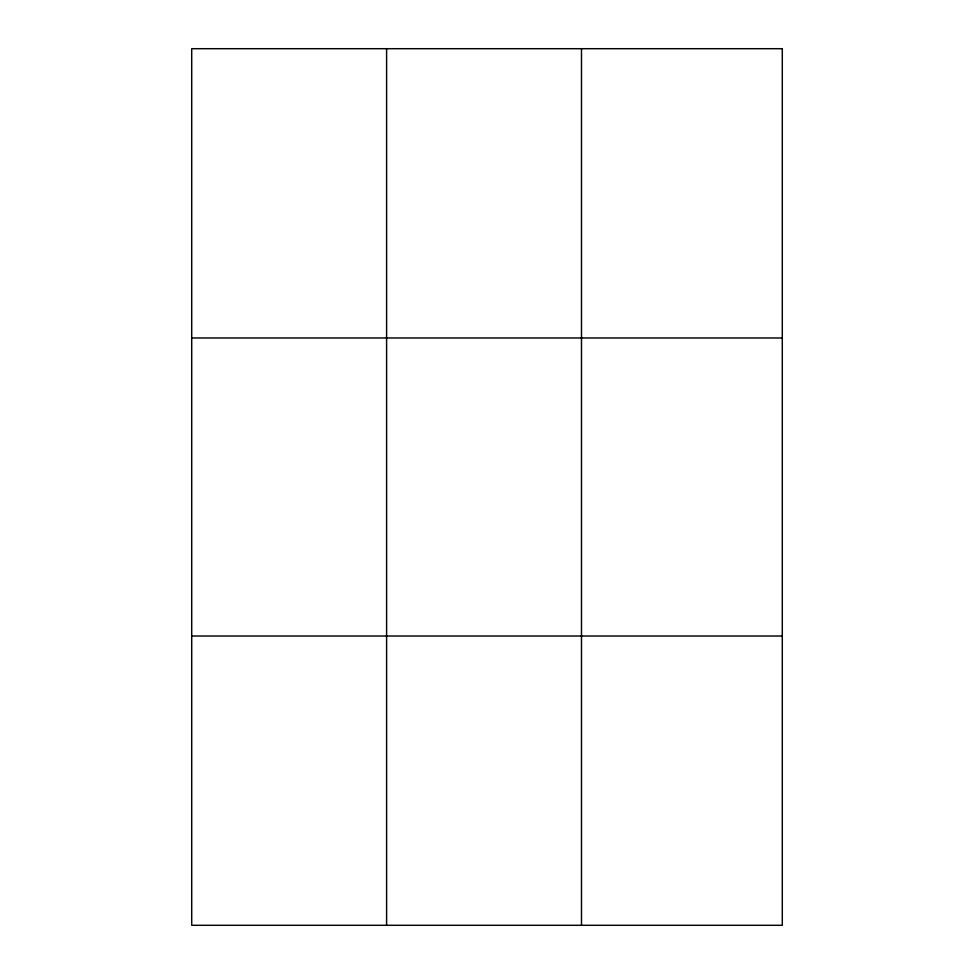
<?xml version="1.0" encoding="UTF-8"?>
<svg xmlns="http://www.w3.org/2000/svg" width="974" height="974" viewBox="0 0 974 974"><rect width="100%" height="100%" fill="white"/><g stroke="black" fill="none" stroke-linecap="round" stroke-linejoin="round"><path stroke-width="1.46" d="M386.605 925.3L386.605 48.7M581.49 925.3L581.49 48.7M191.708 337.978L782.292 337.978M191.708 636.022L782.292 636.022M782.292 48.7L782.292 925.3L191.708 925.3L191.708 48.7L782.292 48.7"/></g></svg>
